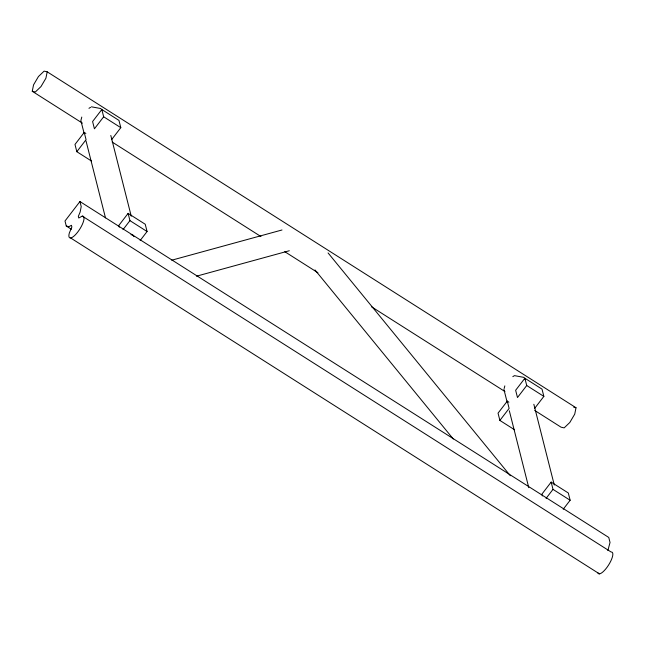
<?xml version="1.0" encoding="UTF-8"?>
<svg xmlns="http://www.w3.org/2000/svg" width="645" height="645" viewBox="0 0 645 645"><rect width="100%" height="100%" fill="white"/><g stroke="black" fill="none" stroke-linecap="round" stroke-linejoin="round"><path stroke-width="0.97" d="M82.415 123.147L32.25 91.284L33.54 84.882L38.45 76.537L44.11 71.135L47.198 71.829L576.017 407.737L574.727 414.138L569.809 422.483L564.157 427.885L561.069 427.192L534.713 410.446M47.198 71.829L45.908 78.23L40.99 86.575L35.338 91.977L32.25 91.284M81.786 117.059L80.875 120.567L84.076 133.217M504.14 388.516L504.825 385.879M607.872 550.54L610.033 542.477L608.767 537.454L79.948 201.546L65 221.001L66.266 226.016L71.369 229.257M85.858 133.451L84.229 132.419L74.989 144.44L76.828 151.704L91.509 161.04M101.829 109.513L92.59 121.534L94.428 128.806L103.668 116.785L101.829 109.513L118.962 120.397L120.8 127.67L111.561 139.691M76.828 151.704L86.067 139.683L84.229 132.419M140.15 240.545L147.076 231.523L145.238 224.25L128.105 213.374L118.865 225.395L119.325 227.209M123.018 229.66L129.943 220.638L128.105 213.374M508.913 402.182L507.284 401.142L498.045 413.163L499.883 420.435L514.573 429.763M524.885 378.244L515.645 390.265L517.484 397.538L526.723 385.508L524.885 378.244L542.018 389.128L543.856 396.393L534.616 408.422M499.883 420.435L509.123 408.414L507.284 401.142M563.206 509.268L570.14 500.254L568.301 492.982L551.161 482.097L541.929 494.118L542.389 495.941M546.073 498.383L553.007 489.37L551.161 482.097M88.954 108.312L90.614 107.312M512.823 376.64L514.484 375.64L523.893 377.381L525.014 379.034M597.802 572.663A12.723 3.918 -57.6 0 0 608.437 565.262A12.723 3.918 -57.6 0 0 611.113 552.007L82.294 216.099L78.755 218.01L78.335 216.341L80.133 212.076L81.214 206.569L79.948 201.546M171.772 260.193L281.994 229.983M196.491 276.189L289.315 250.744M91.437 106.812L100.854 108.553L101.975 110.206M130.983 234.707L132.862 235.054L133.983 236.707M573.703 407.213L576.017 407.737M66.266 226.016L68.91 226.677L71.442 225.307L71.869 226.984L69.354 232.942A12.723 3.918 -57.6 0 0 77.731 232.047A12.723 3.918 -57.6 0 0 82.294 216.099M103.668 116.785L120.8 127.67M526.723 385.508L543.856 396.393M112.166 142.045L260.951 236.554M284.759 251.671L317.912 272.738M371.48 306.762L504.954 391.547M129.943 220.638L147.076 231.523M553.007 489.37L570.14 500.254M70.619 237.957L599.439 573.865M328.071 252.929L510.324 475.728M314.994 269.949L453.274 438.995M533.85 404.278L554.289 485.048M503.914 389.395L507.115 402.045M509.332 410.8L528.779 487.676M110.811 135.458L131.249 216.22M86.043 141.005L105.49 217.873"/></g></svg>
